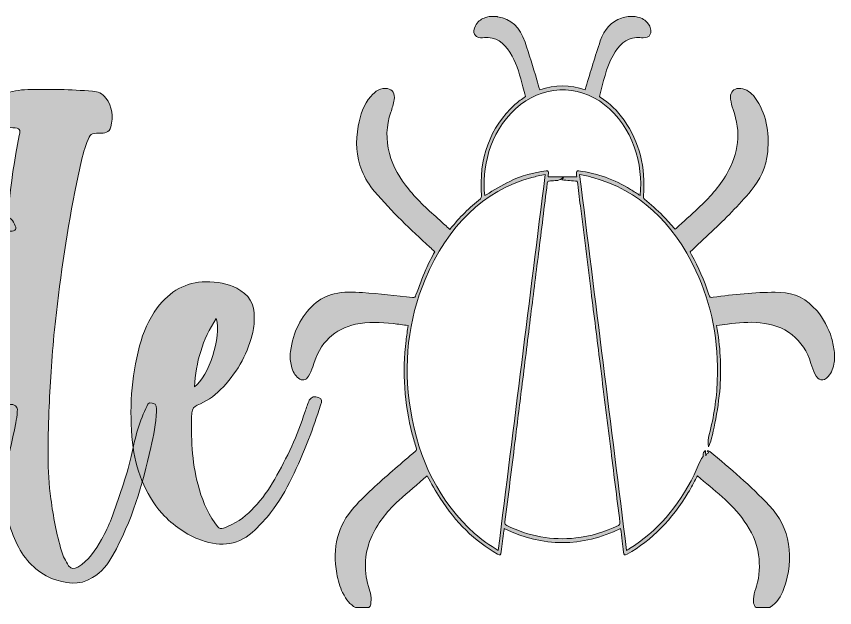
# Model space of a CAD drawing. Header units: inches. Extents: x 188 to 892, y -920 to -159.
# Drawn here: x 542 to 891.6, y -411.5 to -159.1 of the extents above; entities that cross this region are included whole.
import ezdxf

# ---------------------------------------------------------------- set-up
doc = ezdxf.new("R2010")
doc.units = ezdxf.units.IN
doc.header["$MEASUREMENT"] = 0
doc.layers.add('Layer 1', color=7, linetype='Continuous')

# ---------------------------------------------------------------- blocks, each defined once
blk = doc.blocks.new('block 4')
at = {"layer": 'Layer 1', "true_color": 0xffffff}
h = blk.add_hatch(color=7, dxfattribs=at)
h.dxf.hatch_style = 2
edge = h.paths.add_edge_path()
edge.add_spline(control_points=[(556.8, -365.07), (557.7, -372.58), (559.21, -380.1), (561.31, -387.31), (561.91, -389.72), (563.12, -391.52), (564.32, -393.63), (565.52, -395.13), (566.72, -395.13), (568.23, -394.23), (573.04, -391.52), (575.74, -387.01), (578.45, -382.5), (579.95, -379.8), (581.45, -376.49), (582.66, -373.49), (585.66, -364.77), (588.97, -356.05), (591.07, -347.03), (592.57, -340.12), (594.08, -332.9), (597.39, -326.59), (597.99, -325.39), (597.99, -323.58), (600.09, -324.19), (602.19, -324.49), (601.89, -326.29), (601.89, -327.79), (601.59, -332.9), (600.69, -338.01), (599.49, -343.12), (595.88, -359.06), (591.37, -374.69), (583.26, -389.12), (581.15, -393.03), (578.45, -396.33), (574.54, -398.74), (568.83, -402.34), (562.81, -401.14), (557.1, -399.04), (550.49, -396.33), (545.68, -391.22), (542.37, -384.61), (539.07, -377.69), (537.26, -370.78), (536.06, -363.26), (532.45, -343.72), (533.05, -324.19), (533.96, -304.65), (534.26, -293.82), (535.16, -283), (535.76, -272.18), (537.56, -251.44), (539.07, -230.39), (543.27, -209.95), (543.88, -207.25), (543.58, -206.95), (540.57, -206.65), (534.56, -206.35), (532.15, -203.34), (532.15, -197.33), (532.15, -194.32), (533.35, -192.82), (536.36, -191.92), (539.97, -191.32), (543.27, -190.41), (546.88, -190.41), (556.2, -190.11), (565.22, -190.41), (574.54, -191.01), (576.94, -191.32), (578.75, -191.92), (580.25, -194.02), (582.96, -197.63), (583.56, -201.84), (582.36, -206.35), (581.75, -208.75), (579.65, -209.05), (577.54, -209.05), (573.64, -209.05), (573.64, -209.05), (572.13, -212.96), (569.73, -219.57), (568.53, -226.79), (567.02, -234), (563.12, -253.54), (560.41, -273.08), (558.31, -292.92), (557.1, -304.95), (556.5, -316.97), (555.9, -327.79), (555.6, -341.02), (555, -353.04), (556.8, -365.07)], knot_values=[0, 0, 0, 0, 1, 1, 1, 2, 2, 2, 3, 3, 3, 4, 4, 4, 5, 5, 5, 6, 6, 6, 7, 7, 7, 8, 8, 8, 9, 9, 9, 10, 10, 10, 11, 11, 11, 12, 12, 12, 13, 13, 13, 14, 14, 14, 15, 15, 15, 16, 16, 16, 17, 17, 17, 18, 18, 18, 19, 19, 19, 20, 20, 20, 21, 21, 21, 22, 22, 22, 23, 23, 23, 24, 24, 24, 25, 25, 25, 26, 26, 26, 27, 27, 27, 28, 28, 28, 29, 29, 29, 30, 30, 30, 31, 31, 31, 31], degree=3, periodic=1)
h = blk.add_hatch(color=7, dxfattribs=at)
h.dxf.hatch_style = 2
edge = h.paths.add_edge_path()
edge.add_spline(control_points=[(441.67, -258.35), (437.77, -258.95), (433.86, -259.86), (429.95, -260.76), (426.34, -261.66), (421.83, -258.05), (422.13, -254.44), (422.13, -253.24), (422.74, -252.64), (423.94, -252.34), (426.04, -251.74), (428.45, -251.14), (430.55, -250.84), (437.77, -249.63), (444.68, -248.43), (451.59, -247.53), (454, -247.23), (454.6, -246.03), (454.9, -243.92), (455.2, -234.6), (457, -225.58), (459.11, -216.27), (459.41, -214.16), (459.41, -212.96), (457, -212.06), (453.1, -210.25), (450.09, -203.04), (450.69, -198.53), (450.99, -197.03), (451.89, -195.82), (453.7, -195.82), (454.6, -195.52), (455.5, -195.52), (456.4, -195.52), (465.12, -196.43), (473.84, -195.22), (482.26, -195.22), (484.36, -194.92), (486.47, -194.92), (488.57, -195.22), (494.58, -195.82), (499.39, -203.34), (497.59, -209.05), (496.69, -211.46), (494.58, -212.66), (492.18, -212.96), (489.77, -213.26), (489.17, -214.46), (488.87, -216.57), (487.67, -224.38), (487.07, -232.5), (486.16, -240.32), (485.56, -243.92), (485.86, -243.92), (489.17, -243.92), (499.99, -243.62), (510.81, -243.02), (521.34, -243.32), (526.45, -243.62), (531.26, -243.92), (536.07, -244.22), (538.47, -244.52), (540.27, -245.43), (541.18, -247.83), (542.38, -249.93), (541.78, -250.84), (539.37, -250.84), (538.47, -251.14), (537.27, -250.84), (536.37, -250.84), (520.73, -250.84), (505.1, -250.84), (489.47, -252.04), (484.96, -252.34), (484.96, -251.14), (484.66, -256.85), (483.16, -275.19), (481.96, -293.52), (481.35, -311.86), (481.35, -325.39), (481.35, -338.92), (482.86, -352.44), (484.36, -363.57), (486.16, -374.69), (491.27, -384.91), (492.78, -387.61), (494.28, -390.32), (496.69, -392.42), (498.19, -393.93), (499.69, -394.23), (501.5, -393.33), (504.2, -392.42), (506.61, -390.62), (508.71, -388.82), (514.12, -383.71), (518.33, -377.69), (521.94, -371.08), (528.55, -359.06), (533.36, -346.43), (536.07, -332.6), (536.37, -330.8), (536.97, -328.69), (537.87, -326.89), (538.17, -325.39), (539.07, -324.49), (540.57, -324.79), (542.38, -325.39), (542.68, -326.59), (542.38, -327.79), (542.38, -329.6), (542.08, -331.1), (541.78, -332.6), (538.77, -348.53), (533.96, -364.17), (527.05, -378.9), (524.64, -383.71), (521.94, -388.22), (518.63, -392.42), (512.62, -399.94), (504.5, -402.64), (495.18, -401.74), (484.36, -400.84), (475.94, -395.73), (469.03, -387.61), (464.22, -382.2), (460.91, -375.89), (458.81, -368.98), (455.8, -359.36), (454.3, -349.74), (453.4, -339.82), (451.89, -323.28), (452.19, -306.75), (452.19, -290.22), (452.5, -279.7), (452.19, -269.17), (453.4, -258.65), (453.4, -258.05), (453.7, -257.15), (453.1, -256.25), (449.19, -256.25), (445.58, -257.45), (441.67, -258.35)], knot_values=[0, 0, 0, 0, 1, 1, 1, 2, 2, 2, 3, 3, 3, 4, 4, 4, 5, 5, 5, 6, 6, 6, 7, 7, 7, 8, 8, 8, 9, 9, 9, 10, 10, 10, 11, 11, 11, 12, 12, 12, 13, 13, 13, 14, 14, 14, 15, 15, 15, 16, 16, 16, 17, 17, 17, 18, 18, 18, 19, 19, 19, 20, 20, 20, 21, 21, 21, 22, 22, 22, 23, 23, 23, 24, 24, 24, 25, 25, 25, 26, 26, 26, 27, 27, 27, 28, 28, 28, 29, 29, 29, 30, 30, 30, 31, 31, 31, 32, 32, 32, 33, 33, 33, 34, 34, 34, 35, 35, 35, 36, 36, 36, 37, 37, 37, 38, 38, 38, 39, 39, 39, 40, 40, 40, 41, 41, 41, 42, 42, 42, 43, 43, 43, 44, 44, 44, 45, 45, 45, 46, 46, 46, 47, 47, 47, 47], degree=3, periodic=1)
h = blk.add_hatch(color=7, dxfattribs=at)
h.dxf.hatch_style = 2
edge = h.paths.add_edge_path()
edge.add_spline(control_points=[(636.16, -275.19), (641.27, -277.89), (643.98, -281.8), (643.67, -287.81), (643.67, -290.22), (643.37, -292.62), (642.77, -295.03), (640.37, -304.04), (635.86, -311.86), (629.24, -318.47), (626.24, -321.48), (622.93, -323.58), (619.32, -325.09), (617.82, -325.69), (617.22, -326.59), (616.92, -328.39), (616.62, -338.62), (616.92, -349.14), (619.63, -359.06), (621.13, -364.77), (623.23, -370.48), (626.84, -375.29), (628.64, -378.29), (629.24, -378.29), (632.55, -376.79), (636.76, -374.99), (640.67, -371.98), (643.67, -368.68), (646.98, -365.07), (649.99, -361.16), (652.39, -356.65), (657.5, -347.63), (662.31, -338.01), (665.32, -327.79), (665.92, -326.29), (666.52, -324.49), (667.12, -322.98), (668.02, -321.48), (669.53, -321.18), (671.03, -321.78), (672.83, -322.38), (672.53, -323.58), (671.93, -325.09), (670.43, -329.9), (668.62, -335.01), (666.82, -339.82), (662.31, -350.94), (657.8, -361.76), (650.59, -371.08), (648.48, -373.79), (646.38, -375.89), (643.98, -378.29), (637.36, -384.91), (629.54, -385.81), (621.13, -382.8), (614.51, -380.4), (609.1, -376.49), (604.29, -371.38), (596.78, -362.66), (592.87, -352.44), (591.67, -341.02), (590.16, -327.19), (591.07, -313.36), (594.67, -299.84), (596.18, -294.12), (598.58, -288.41), (602.19, -283.6), (607.6, -276.39), (614.51, -272.48), (622.93, -272.48), (627.74, -272.48), (632.25, -273.08), (636.16, -275.19)], knot_values=[0, 0, 0, 0, 1, 1, 1, 2, 2, 2, 3, 3, 3, 4, 4, 4, 5, 5, 5, 6, 6, 6, 7, 7, 7, 8, 8, 8, 9, 9, 9, 10, 10, 10, 11, 11, 11, 12, 12, 12, 13, 13, 13, 14, 14, 14, 15, 15, 15, 16, 16, 16, 17, 17, 17, 18, 18, 18, 19, 19, 19, 20, 20, 20, 21, 21, 21, 22, 22, 22, 23, 23, 23, 24, 24, 24, 24], degree=3, periodic=1)
edge = h.paths.add_edge_path()
edge.add_spline(control_points=[(627.44, -288.11), (621.43, -297.13), (618.72, -306.75), (618.12, -317.27), (624.43, -312.46), (629.54, -296.23), (627.44, -288.11)], knot_values=[0, 0, 0, 0, 1, 1, 1, 2, 2, 2, 2], degree=3, periodic=1)
at = {"layer": 'Layer 1', "lineweight": 0}
for points, knots in [([(556.8, -365.07), (557.7, -372.58), (559.21, -380.1), (561.31, -387.31), (561.91, -389.72), (563.12, -391.52), (564.32, -393.63), (565.52, -395.13), (566.72, -395.13), (568.23, -394.23), (573.04, -391.52), (575.74, -387.01), (578.45, -382.5), (579.95, -379.8), (581.45, -376.49), (582.66, -373.49), (585.66, -364.77), (588.97, -356.05), (591.07, -347.03), (592.57, -340.12), (594.08, -332.9), (597.39, -326.59), (597.99, -325.39), (597.99, -323.58), (600.09, -324.19), (602.19, -324.49), (601.89, -326.29), (601.89, -327.79), (601.59, -332.9), (600.69, -338.01), (599.49, -343.12), (595.88, -359.06), (591.37, -374.69), (583.26, -389.12), (581.15, -393.03), (578.45, -396.33), (574.54, -398.74), (568.83, -402.34), (562.81, -401.14), (557.1, -399.04), (550.49, -396.33), (545.68, -391.22), (542.37, -384.61), (539.07, -377.69), (537.26, -370.78), (536.06, -363.26), (532.45, -343.72), (533.05, -324.19), (533.96, -304.65), (534.26, -293.82), (535.16, -283), (535.76, -272.18), (537.56, -251.44), (539.07, -230.39), (543.27, -209.95), (543.88, -207.25), (543.58, -206.95), (540.57, -206.65), (534.56, -206.35), (532.15, -203.34), (532.15, -197.33), (532.15, -194.32), (533.35, -192.82), (536.36, -191.92), (539.97, -191.32), (543.27, -190.41), (546.88, -190.41), (556.2, -190.11), (565.22, -190.41), (574.54, -191.01), (576.94, -191.32), (578.75, -191.92), (580.25, -194.02), (582.96, -197.63), (583.56, -201.84), (582.36, -206.35), (581.75, -208.75), (579.65, -209.05), (577.54, -209.05), (573.64, -209.05), (573.64, -209.05), (572.13, -212.96), (569.73, -219.57), (568.53, -226.79), (567.02, -234), (563.12, -253.54), (560.41, -273.08), (558.31, -292.92), (557.1, -304.95), (556.5, -316.97), (555.9, -327.79), (555.6, -341.02), (555, -353.04), (556.8, -365.07)], [0, 0, 0, 0, 1, 1, 1, 2, 2, 2, 3, 3, 3, 4, 4, 4, 5, 5, 5, 6, 6, 6, 7, 7, 7, 8, 8, 8, 9, 9, 9, 10, 10, 10, 11, 11, 11, 12, 12, 12, 13, 13, 13, 14, 14, 14, 15, 15, 15, 16, 16, 16, 17, 17, 17, 18, 18, 18, 19, 19, 19, 20, 20, 20, 21, 21, 21, 22, 22, 22, 23, 23, 23, 24, 24, 24, 25, 25, 25, 26, 26, 26, 27, 27, 27, 28, 28, 28, 29, 29, 29, 30, 30, 30, 31, 31, 31, 31]), ([(441.67, -258.35), (437.77, -258.95), (433.86, -259.86), (429.95, -260.76), (426.34, -261.66), (421.83, -258.05), (422.13, -254.44), (422.13, -253.24), (422.74, -252.64), (423.94, -252.34), (426.04, -251.74), (428.45, -251.14), (430.55, -250.84), (437.77, -249.63), (444.68, -248.43), (451.59, -247.53), (454, -247.23), (454.6, -246.03), (454.9, -243.92), (455.2, -234.6), (457, -225.58), (459.11, -216.27), (459.41, -214.16), (459.41, -212.96), (457, -212.06), (453.1, -210.25), (450.09, -203.04), (450.69, -198.53), (450.99, -197.03), (451.89, -195.82), (453.7, -195.82), (454.6, -195.52), (455.5, -195.52), (456.4, -195.52), (465.12, -196.43), (473.84, -195.22), (482.26, -195.22), (484.36, -194.92), (486.47, -194.92), (488.57, -195.22), (494.58, -195.82), (499.39, -203.34), (497.59, -209.05), (496.69, -211.46), (494.58, -212.66), (492.18, -212.96), (489.77, -213.26), (489.17, -214.46), (488.87, -216.57), (487.67, -224.38), (487.07, -232.5), (486.16, -240.32), (485.56, -243.92), (485.86, -243.92), (489.17, -243.92), (499.99, -243.62), (510.81, -243.02), (521.34, -243.32), (526.45, -243.62), (531.26, -243.92), (536.07, -244.22), (538.47, -244.52), (540.27, -245.43), (541.18, -247.83), (542.38, -249.93), (541.78, -250.84), (539.37, -250.84), (538.47, -251.14), (537.27, -250.84), (536.37, -250.84), (520.73, -250.84), (505.1, -250.84), (489.47, -252.04), (484.96, -252.34), (484.96, -251.14), (484.66, -256.85), (483.16, -275.19), (481.96, -293.52), (481.35, -311.86), (481.35, -325.39), (481.35, -338.92), (482.86, -352.44), (484.36, -363.57), (486.16, -374.69), (491.27, -384.91), (492.78, -387.61), (494.28, -390.32), (496.69, -392.42), (498.19, -393.93), (499.69, -394.23), (501.5, -393.33), (504.2, -392.42), (506.61, -390.62), (508.71, -388.82), (514.12, -383.71), (518.33, -377.69), (521.94, -371.08), (528.55, -359.06), (533.36, -346.43), (536.07, -332.6), (536.37, -330.8), (536.97, -328.69), (537.87, -326.89), (538.17, -325.39), (539.07, -324.49), (540.57, -324.79), (542.38, -325.39), (542.68, -326.59), (542.38, -327.79), (542.38, -329.6), (542.08, -331.1), (541.78, -332.6), (538.77, -348.53), (533.96, -364.17), (527.05, -378.9), (524.64, -383.71), (521.94, -388.22), (518.63, -392.42), (512.62, -399.94), (504.5, -402.64), (495.18, -401.74), (484.36, -400.84), (475.94, -395.73), (469.03, -387.61), (464.22, -382.2), (460.91, -375.89), (458.81, -368.98), (455.8, -359.36), (454.3, -349.74), (453.4, -339.82), (451.89, -323.28), (452.19, -306.75), (452.19, -290.22), (452.5, -279.7), (452.19, -269.17), (453.4, -258.65), (453.4, -258.05), (453.7, -257.15), (453.1, -256.25), (449.19, -256.25), (445.58, -257.45), (441.67, -258.35)], [0, 0, 0, 0, 1, 1, 1, 2, 2, 2, 3, 3, 3, 4, 4, 4, 5, 5, 5, 6, 6, 6, 7, 7, 7, 8, 8, 8, 9, 9, 9, 10, 10, 10, 11, 11, 11, 12, 12, 12, 13, 13, 13, 14, 14, 14, 15, 15, 15, 16, 16, 16, 17, 17, 17, 18, 18, 18, 19, 19, 19, 20, 20, 20, 21, 21, 21, 22, 22, 22, 23, 23, 23, 24, 24, 24, 25, 25, 25, 26, 26, 26, 27, 27, 27, 28, 28, 28, 29, 29, 29, 30, 30, 30, 31, 31, 31, 32, 32, 32, 33, 33, 33, 34, 34, 34, 35, 35, 35, 36, 36, 36, 37, 37, 37, 38, 38, 38, 39, 39, 39, 40, 40, 40, 41, 41, 41, 42, 42, 42, 43, 43, 43, 44, 44, 44, 45, 45, 45, 46, 46, 46, 47, 47, 47, 47]), ([(636.16, -275.19), (641.27, -277.89), (643.98, -281.8), (643.67, -287.81), (643.67, -290.22), (643.37, -292.62), (642.77, -295.03), (640.37, -304.04), (635.86, -311.86), (629.24, -318.47), (626.24, -321.48), (622.93, -323.58), (619.32, -325.09), (617.82, -325.69), (617.22, -326.59), (616.92, -328.39), (616.62, -338.62), (616.92, -349.14), (619.63, -359.06), (621.13, -364.77), (623.23, -370.48), (626.84, -375.29), (628.64, -378.29), (629.24, -378.29), (632.55, -376.79), (636.76, -374.99), (640.67, -371.98), (643.67, -368.68), (646.98, -365.07), (649.99, -361.16), (652.39, -356.65), (657.5, -347.63), (662.31, -338.01), (665.32, -327.79), (665.92, -326.29), (666.52, -324.49), (667.12, -322.98), (668.02, -321.48), (669.53, -321.18), (671.03, -321.78), (672.83, -322.38), (672.53, -323.58), (671.93, -325.09), (670.43, -329.9), (668.62, -335.01), (666.82, -339.82), (662.31, -350.94), (657.8, -361.76), (650.59, -371.08), (648.48, -373.79), (646.38, -375.89), (643.98, -378.29), (637.36, -384.91), (629.54, -385.81), (621.13, -382.8), (614.51, -380.4), (609.1, -376.49), (604.29, -371.38), (596.78, -362.66), (592.87, -352.44), (591.67, -341.02), (590.16, -327.19), (591.07, -313.36), (594.67, -299.84), (596.18, -294.12), (598.58, -288.41), (602.19, -283.6), (607.6, -276.39), (614.51, -272.48), (622.93, -272.48), (627.74, -272.48), (632.25, -273.08), (636.16, -275.19)], [0, 0, 0, 0, 1, 1, 1, 2, 2, 2, 3, 3, 3, 4, 4, 4, 5, 5, 5, 6, 6, 6, 7, 7, 7, 8, 8, 8, 9, 9, 9, 10, 10, 10, 11, 11, 11, 12, 12, 12, 13, 13, 13, 14, 14, 14, 15, 15, 15, 16, 16, 16, 17, 17, 17, 18, 18, 18, 19, 19, 19, 20, 20, 20, 21, 21, 21, 22, 22, 22, 23, 23, 23, 24, 24, 24, 24]), ([(627.44, -288.11), (621.43, -297.13), (618.72, -306.75), (618.12, -317.27), (624.43, -312.46), (629.54, -296.23), (627.44, -288.11)], [0, 0, 0, 0, 1, 1, 1, 2, 2, 2, 2])]:
    blk.add_open_spline(points, degree=3, knots=knots, dxfattribs=at)
blk = doc.blocks.new('block 6')
at = {"layer": 'Layer 1', "true_color": 0xffffff}
h = blk.add_hatch(color=7, dxfattribs=at)
h.dxf.hatch_style = 2
edge = h.paths.add_edge_path()
edge.add_spline(control_points=[(662.57, -313.63), (664.15, -314.82), (665.75, -314.55), (666.84, -312.73), (667.56, -311.52), (668.22, -310.17), (668.62, -308.76), (671.65, -298.11), (678.06, -292.56), (686.92, -290.59), (692.28, -289.4), (697.66, -289.64), (703.04, -290.28), (705.14, -290.53), (707.23, -290.83), (709.37, -291.11), (709.06, -293.33), (708.74, -295.42), (708.49, -297.52), (706.88, -311.1), (707.75, -324.45), (711.15, -337.53), (711.66, -339.46), (712.23, -341.37), (712.84, -343.25), (713.06, -343.96), (712.98, -344.29), (712.46, -344.74), (706.66, -349.75), (700.84, -354.72), (695.12, -359.88), (692.04, -362.66), (689.05, -365.62), (686.21, -368.76), (679.31, -376.43), (676.95, -385.92), (678.92, -397.02), (679.42, -399.87), (680.15, -402.61), (681.4, -405.11), (683.06, -408.43), (684.44, -410.11), (686.95, -411.53), (686.95, -411.53), (692.64, -411.53), (692.64, -411.53), (693.01, -411.17), (693.28, -410.73), (693.38, -410.11), (693.58, -408.9), (693.6, -407.59), (693.44, -406.38), (693.27, -405.07), (692.83, -403.81), (692.46, -402.55), (690.21, -394.97), (690.77, -387.69), (694.03, -380.71), (696.87, -374.65), (700.89, -369.87), (705.43, -365.74), (709.39, -362.15), (713.48, -358.77), (717.47, -355.33), (719.39, -358.62), (721.1, -361.8), (723.01, -364.79), (729.62, -375.11), (737.8, -383.09), (747.52, -388.72), (748.69, -389.39), (748.97, -389.19), (749.16, -387.64), (749.52, -384.67), (749.89, -381.7), (750.26, -378.74), (750.3, -378.42), (750.38, -378.11), (750.45, -377.78), (767.01, -385.75), (783.53, -385.77), (800.15, -377.75), (800.38, -379.55), (800.61, -381.33), (800.84, -383.1), (801.03, -384.68), (801.22, -386.25), (801.42, -387.83), (801.59, -389.16), (801.9, -389.36), (802.92, -388.77), (813.49, -382.7), (822.16, -373.85), (829.04, -362.41), (830.29, -360.34), (831.38, -358.13), (832.55, -355.99), (832.66, -355.78), (832.79, -355.59), (832.94, -355.33), (839.97, -361.25), (847.34, -366.56), (852.94, -374.57), (855.9, -378.82), (858.32, -383.44), (859.08, -389.06), (859.69, -393.56), (859.55, -397.99), (858.17, -402.31), (857.7, -403.79), (857.29, -405.32), (857.03, -406.87), (856.65, -409.18), (856.91, -410.48), (858.07, -411.53), (858.07, -411.53), (863.75, -411.53), (863.75, -411.53), (863.86, -411.47), (863.98, -411.41), (864.09, -411.33), (866.86, -409.58), (868.72, -406.74), (869.9, -403.35), (874.44, -390.33), (872.75, -377.55), (863.66, -367.98), (855.66, -359.55), (847.02, -352.12), (838.27, -344.89), (837.96, -344.63), (837.52, -344.59), (837.12, -344.56), (837.37, -345.08), (838.27, -345.52), (837.02, -345.81), (836.89, -345.84), (836.81, -346.26), (836.6, -346.74), (836.5, -345.86), (836.43, -345.19), (836.32, -344.25), (835.8, -345.12), (835.16, -345.59), (835.46, -346.59), (835.49, -346.69), (835.44, -346.89), (835.37, -346.98), (833.61, -349.26), (832.87, -352.28), (831.56, -354.89), (824.76, -368.5), (815.66, -379.09), (803.96, -386.35), (803.57, -386.6), (803.17, -386.81), (802.68, -387.1), (796, -333.62), (789.34, -280.3), (782.64, -226.7), (784.63, -227.11), (786.48, -227.4), (788.29, -227.89), (807.82, -233.22), (822.38, -246.77), (832.3, -267.7), (839.19, -282.22), (842.02, -298.01), (841.42, -314.72), (841.14, -322.53), (839.99, -330.17), (837.97, -337.61), (837.5, -339.34), (837.58, -341.07), (837.65, -342.94), (839.24, -340.32), (841.89, -326.95), (842.61, -317.37), (843.27, -308.59), (842.67, -299.88), (841.14, -291.14), (842.73, -290.92), (844.22, -290.7), (845.73, -290.5), (850.38, -289.89), (855.05, -289.44), (859.74, -289.97), (864.59, -290.51), (869.31, -291.71), (873.43, -295.08), (877.12, -298.1), (879.89, -302.09), (881.45, -307.25), (881.92, -308.8), (882.46, -310.35), (883.13, -311.79), (884.54, -314.79), (886.73, -315.16), (888.84, -312.84), (890.32, -311.22), (890.99, -309.07), (891.37, -306.75), (891.42, -306.43), (891.5, -306.13), (891.56, -305.82), (891.56, -305.82), (891.56, -302.56), (891.56, -302.56), (891.14, -300.54), (890.86, -298.45), (890.28, -296.5), (888.95, -292.05), (886.74, -288.23), (884.09, -284.8), (883.63, -284.2), (882.92, -283.88), (882.42, -283.31), (877.82, -278.16), (872.19, -276.88), (866.21, -276.89), (857.31, -276.91), (848.46, -277.83), (839.63, -279.01), (838.23, -279.19), (838.24, -279.21), (837.72, -277.63), (835.81, -271.75), (833.39, -266.19), (830.48, -260.95), (830.25, -260.54), (830.02, -260.12), (829.78, -259.68), (832.89, -256.77), (835.97, -253.93), (839.03, -251.04), (844.86, -245.52), (850.56, -239.8), (855.86, -233.52), (859.7, -228.98), (862.42, -223.54), (862.97, -217.01), (863.69, -208.46), (862.42, -200.39), (857.48, -193.74), (855.9, -191.61), (853.93, -190.22), (851.53, -189.91), (850.98, -189.84), (850.4, -189.87), (849.85, -189.98), (847.86, -190.4), (846.79, -192.07), (847.12, -194.48), (847.32, -195.96), (847.65, -197.47), (848.15, -198.83), (851.77, -208.65), (850.47, -217.73), (845.53, -226.32), (842.19, -232.11), (837.88, -236.72), (833.31, -241), (830.19, -243.91), (827.02, -246.75), (823.88, -249.62), (823.71, -249.77), (823.54, -249.91), (823.4, -250.03), (821.66, -248.07), (820.04, -246.03), (818.24, -244.27), (815.69, -241.77), (813.02, -239.47), (810.38, -237.12), (809.96, -236.75), (809.82, -236.45), (809.88, -235.8), (810.87, -223.62), (808.14, -212.81), (801.6, -203.47), (798.76, -199.41), (795.35, -196.15), (791.46, -193.67), (791.33, -193.59), (791.21, -193.48), (791.05, -193.35), (792.67, -187.32), (793.95, -181.16), (796.89, -175.8), (799.28, -171.44), (802.44, -168.57), (806.86, -168.16), (807.84, -168.07), (808.83, -168.25), (809.81, -168.25), (810.99, -168.25), (812.24, -168.21), (812.83, -166.7), (813.45, -165.09), (812.85, -163.65), (811.99, -162.41), (810.79, -160.66), (809.14, -159.87), (807.35, -159.41), (807.03, -159.33), (806.72, -159.23), (806.4, -159.13), (806.4, -159.13), (803.36, -159.13), (803.36, -159.13), (802.4, -159.38), (801.44, -159.58), (800.49, -159.88), (796.13, -161.26), (793.13, -164.68), (791.46, -169.59), (789.25, -176.1), (787.34, -182.76), (785.3, -189.36), (785.19, -189.7), (785.11, -190.04), (784.98, -190.48), (778.53, -188.32), (772.09, -188.29), (765.57, -190.49), (765.16, -189.01), (764.8, -187.57), (764.37, -186.16), (762.71, -180.82), (761.13, -175.43), (759.32, -170.16), (757.16, -163.85), (753.3, -160.06), (747.59, -159.31), (747.45, -159.29), (747.32, -159.2), (747.18, -159.13), (747.18, -159.13), (743.96, -159.13), (743.96, -159.13), (743.28, -159.36), (742.59, -159.56), (741.92, -159.83), (740.35, -160.45), (738.98, -161.43), (738.1, -163.19), (736.72, -165.92), (737.67, -168.13), (740.29, -168.23), (741.39, -168.28), (742.5, -168.07), (743.59, -168.15), (748.17, -168.53), (751.38, -171.54), (753.81, -176.06), (755.99, -180.1), (757.21, -184.64), (758.43, -189.19), (758.79, -190.56), (759.14, -191.94), (759.49, -193.28), (757.97, -194.45), (756.41, -195.47), (755.02, -196.75), (744.32, -206.59), (739.53, -219.64), (740.65, -235.9), (740.68, -236.25), (740.53, -236.8), (740.32, -236.97), (735.56, -240.63), (731.28, -244.99), (727.36, -249.9), (727.32, -249.95), (727.26, -249.97), (727.15, -250.05), (725.75, -248.77), (724.32, -247.47), (722.89, -246.18), (718.26, -241.98), (713.57, -237.86), (709.51, -232.81), (705.98, -228.42), (702.94, -223.59), (701.37, -217.67), (699.8, -211.75), (700, -205.85), (701.98, -200.05), (702.57, -198.32), (703.09, -196.53), (703.4, -194.71), (703.84, -192.09), (702.73, -190.31), (700.55, -189.95), (697.68, -189.48), (695.37, -191.02), (693.39, -193.33), (690.43, -196.8), (688.93, -201.2), (688.06, -206), (686.89, -212.51), (687.06, -218.86), (689.57, -224.95), (690.95, -228.32), (692.76, -231.31), (695, -233.91), (702.41, -242.5), (710.45, -250.16), (718.61, -257.65), (719.32, -258.3), (720.03, -258.96), (720.72, -259.59), (719.42, -262.18), (718.04, -264.64), (716.92, -267.26), (715.41, -270.78), (714.06, -274.41), (712.73, -278.05), (712.4, -278.96), (712.06, -279.16), (711.29, -279.08), (704.16, -278.36), (697.04, -277.58), (689.9, -277.05), (685.87, -276.75), (681.8, -276.51), (677.78, -277.57), (674.63, -278.4), (671.61, -279.71), (669.07, -282.15), (663.74, -287.29), (660.12, -293.78), (659.13, -302.16), (659.1, -302.37), (659.03, -302.57), (658.98, -302.77), (658.98, -302.77), (658.98, -305.6), (658.98, -305.6), (659.16, -306.55), (659.3, -307.51), (659.54, -308.44), (660.08, -310.56), (660.96, -312.43), (662.57, -313.63)], knot_values=[0, 0, 0, 0, 1, 1, 1, 2, 2, 2, 3, 3, 3, 4, 4, 4, 5, 5, 5, 6, 6, 6, 7, 7, 7, 8, 8, 8, 9, 9, 9, 10, 10, 10, 11, 11, 11, 12, 12, 12, 13, 13, 13, 14, 14, 14, 15, 15, 15, 16, 16, 16, 17, 17, 17, 18, 18, 18, 19, 19, 19, 20, 20, 20, 21, 21, 21, 22, 22, 22, 23, 23, 23, 24, 24, 24, 25, 25, 25, 26, 26, 26, 27, 27, 27, 28, 28, 28, 29, 29, 29, 30, 30, 30, 31, 31, 31, 32, 32, 32, 33, 33, 33, 34, 34, 34, 35, 35, 35, 36, 36, 36, 37, 37, 37, 38, 38, 38, 39, 39, 39, 40, 40, 40, 41, 41, 41, 42, 42, 42, 43, 43, 43, 44, 44, 44, 45, 45, 45, 46, 46, 46, 47, 47, 47, 48, 48, 48, 49, 49, 49, 50, 50, 50, 51, 51, 51, 52, 52, 52, 53, 53, 53, 54, 54, 54, 55, 55, 55, 56, 56, 56, 57, 57, 57, 58, 58, 58, 59, 59, 59, 60, 60, 60, 61, 61, 61, 62, 62, 62, 63, 63, 63, 64, 64, 64, 65, 65, 65, 66, 66, 66, 67, 67, 67, 68, 68, 68, 69, 69, 69, 70, 70, 70, 71, 71, 71, 72, 72, 72, 73, 73, 73, 74, 74, 74, 75, 75, 75, 76, 76, 76, 77, 77, 77, 78, 78, 78, 79, 79, 79, 80, 80, 80, 81, 81, 81, 82, 82, 82, 83, 83, 83, 84, 84, 84, 85, 85, 85, 86, 86, 86, 87, 87, 87, 88, 88, 88, 89, 89, 89, 90, 90, 90, 91, 91, 91, 92, 92, 92, 93, 93, 93, 94, 94, 94, 95, 95, 95, 96, 96, 96, 97, 97, 97, 98, 98, 98, 99, 99, 99, 100, 100, 100, 101, 101, 101, 102, 102, 102, 103, 103, 103, 104, 104, 104, 105, 105, 105, 106, 106, 106, 107, 107, 107, 108, 108, 108, 109, 109, 109, 110, 110, 110, 111, 111, 111, 112, 112, 112, 113, 113, 113, 114, 114, 114, 115, 115, 115, 116, 116, 116, 117, 117, 117, 118, 118, 118, 119, 119, 119, 120, 120, 120, 121, 121, 121, 122, 122, 122, 123, 123, 123, 124, 124, 124, 125, 125, 125, 126, 126, 126, 127, 127, 127, 128, 128, 128, 129, 129, 129, 130, 130, 130, 131, 131, 131, 132, 132, 132, 133, 133, 133, 134, 134, 134, 135, 135, 135, 136, 136, 136, 137, 137, 137, 138, 138, 138, 139, 139, 139, 140, 140, 140, 141, 141, 141, 142, 142, 142, 143, 143, 143, 144, 144, 144, 145, 145, 145, 146, 146, 146, 147, 147, 147, 148, 148, 148, 148], degree=3, periodic=1)
edge = h.paths.add_edge_path()
edge.add_spline(control_points=[(755.19, -198.62), (766.49, -188.4), (781.65, -187.75), (793.28, -196.84), (805.22, -206.17), (809.97, -222.39), (808.49, -235.62), (807.11, -234.74), (805.76, -233.84), (804.39, -232.99), (797.42, -228.74), (790.06, -226.13), (782.32, -225.08), (781.4, -224.96), (781.11, -225.32), (781.24, -226.42), (781.29, -226.84), (781.34, -227.26), (781.39, -227.67), (781.39, -227.67), (775.61, -227.67), (775.61, -227.67), (775.61, -227.67), (775.71, -227.93), (775.71, -227.93), (775.5, -228.25), (775.28, -228.56), (775.02, -228.96), (777.28, -229.14), (779.43, -229.32), (781.63, -229.49), (782.08, -233.07), (782.52, -236.53), (782.95, -239.99), (784.47, -252.19), (786, -264.39), (787.52, -276.59), (788.8, -286.82), (790.08, -297.05), (791.36, -307.28), (792.83, -319.08), (794.31, -330.89), (795.79, -342.69), (797.14, -353.53), (798.48, -364.38), (799.86, -375.21), (799.97, -376.04), (799.63, -376.2), (799.17, -376.42), (793.34, -379.32), (787.29, -381.14), (781.01, -381.8), (770.83, -382.89), (760.99, -381.14), (751.5, -376.49), (750.77, -376.14), (750.62, -375.75), (750.74, -374.84), (752.18, -363.58), (753.58, -352.31), (754.99, -341.04), (755.96, -333.24), (756.93, -325.44), (757.91, -317.64), (759.12, -307.88), (760.34, -298.11), (761.56, -288.34), (762.72, -279.01), (763.9, -269.67), (765.07, -260.34), (766.32, -250.36), (767.57, -240.38), (768.8, -230.39), (768.88, -229.73), (769.07, -229.42), (769.62, -229.43), (770.04, -229.43), (770.45, -229.36), (770.87, -229.32), (772.51, -229.14), (774.28, -229.57), (775.57, -227.67), (775.57, -227.67), (769.18, -227.67), (769.18, -227.67), (769.23, -227.23), (769.28, -226.75), (769.33, -226.26), (769.41, -225.35), (769.12, -224.97), (768.37, -225.07), (763.02, -225.77), (757.77, -227.11), (752.77, -229.56), (749.33, -231.25), (746.03, -233.35), (742.66, -235.27), (742.48, -235.37), (742.3, -235.5), (742.11, -235.63), (740.69, -224.77), (743.97, -208.76), (755.19, -198.62)], knot_values=[0, 0, 0, 0, 1, 1, 1, 2, 2, 2, 3, 3, 3, 4, 4, 4, 5, 5, 5, 6, 6, 6, 7, 7, 7, 8, 8, 8, 9, 9, 9, 10, 10, 10, 11, 11, 11, 12, 12, 12, 13, 13, 13, 14, 14, 14, 15, 15, 15, 16, 16, 16, 17, 17, 17, 18, 18, 18, 19, 19, 19, 20, 20, 20, 21, 21, 21, 22, 22, 22, 23, 23, 23, 24, 24, 24, 25, 25, 25, 26, 26, 26, 27, 27, 27, 28, 28, 28, 29, 29, 29, 30, 30, 30, 31, 31, 31, 32, 32, 32, 33, 33, 33, 34, 34, 34, 34], degree=3, periodic=1)
edge = h.paths.add_edge_path()
edge.add_spline(control_points=[(716.65, -271.4), (726.29, -248.49), (741.39, -233.7), (762.2, -227.9), (764.02, -227.4), (765.88, -227.12), (767.91, -226.69), (761.22, -280.26), (754.55, -333.61), (747.87, -387.1), (744.24, -385), (740.89, -382.64), (737.77, -379.84), (722.94, -366.52), (713.79, -348.79), (710.34, -326.83), (707.31, -307.55), (709.28, -288.9), (716.65, -271.4)], knot_values=[0, 0, 0, 0, 1, 1, 1, 2, 2, 2, 3, 3, 3, 4, 4, 4, 5, 5, 5, 6, 6, 6, 6], degree=3, periodic=1)
at = {"layer": 'Layer 1', "lineweight": 0}
for points, knots in [([(662.57, -313.63), (664.15, -314.82), (665.75, -314.55), (666.84, -312.73), (667.56, -311.52), (668.22, -310.17), (668.62, -308.76), (671.65, -298.11), (678.06, -292.56), (686.92, -290.59), (692.28, -289.4), (697.66, -289.64), (703.04, -290.28), (705.14, -290.53), (707.23, -290.83), (709.37, -291.11), (709.06, -293.33), (708.74, -295.42), (708.49, -297.52), (706.88, -311.1), (707.75, -324.45), (711.15, -337.53), (711.66, -339.46), (712.23, -341.37), (712.84, -343.25), (713.06, -343.96), (712.98, -344.29), (712.46, -344.74), (706.66, -349.75), (700.84, -354.72), (695.12, -359.88), (692.04, -362.66), (689.05, -365.62), (686.21, -368.76), (679.31, -376.43), (676.95, -385.92), (678.92, -397.02), (679.42, -399.87), (680.15, -402.61), (681.4, -405.11), (683.06, -408.43), (684.44, -410.11), (686.95, -411.53), (686.95, -411.53), (692.64, -411.53), (692.64, -411.53), (693.01, -411.17), (693.28, -410.73), (693.38, -410.11), (693.58, -408.9), (693.6, -407.59), (693.44, -406.38), (693.27, -405.07), (692.83, -403.81), (692.46, -402.55), (690.21, -394.97), (690.77, -387.69), (694.03, -380.71), (696.87, -374.65), (700.89, -369.87), (705.43, -365.74), (709.39, -362.15), (713.48, -358.77), (717.47, -355.33), (719.39, -358.62), (721.1, -361.8), (723.01, -364.79), (729.62, -375.11), (737.8, -383.09), (747.52, -388.72), (748.69, -389.39), (748.97, -389.19), (749.16, -387.64), (749.52, -384.67), (749.89, -381.7), (750.26, -378.74), (750.3, -378.42), (750.38, -378.11), (750.45, -377.78), (767.01, -385.75), (783.53, -385.77), (800.15, -377.75), (800.38, -379.55), (800.61, -381.33), (800.84, -383.1), (801.03, -384.68), (801.22, -386.25), (801.42, -387.83), (801.59, -389.16), (801.9, -389.36), (802.92, -388.77), (813.49, -382.7), (822.16, -373.85), (829.04, -362.41), (830.29, -360.34), (831.38, -358.13), (832.55, -355.99), (832.66, -355.78), (832.79, -355.59), (832.94, -355.33), (839.97, -361.25), (847.34, -366.56), (852.94, -374.57), (855.9, -378.82), (858.32, -383.44), (859.08, -389.06), (859.69, -393.56), (859.55, -397.99), (858.17, -402.31), (857.7, -403.79), (857.29, -405.32), (857.03, -406.87), (856.65, -409.18), (856.91, -410.48), (858.07, -411.53), (858.07, -411.53), (863.75, -411.53), (863.75, -411.53), (863.86, -411.47), (863.98, -411.41), (864.09, -411.33), (866.86, -409.58), (868.72, -406.74), (869.9, -403.35), (874.44, -390.33), (872.75, -377.55), (863.66, -367.98), (855.66, -359.55), (847.02, -352.12), (838.27, -344.89), (837.96, -344.63), (837.52, -344.59), (837.12, -344.56), (837.37, -345.08), (838.27, -345.52), (837.02, -345.81), (836.89, -345.84), (836.81, -346.26), (836.6, -346.74), (836.5, -345.86), (836.43, -345.19), (836.32, -344.25), (835.8, -345.12), (835.16, -345.59), (835.46, -346.59), (835.49, -346.69), (835.44, -346.89), (835.37, -346.98), (833.61, -349.26), (832.87, -352.28), (831.56, -354.89), (824.76, -368.5), (815.66, -379.09), (803.96, -386.35), (803.57, -386.6), (803.17, -386.81), (802.68, -387.1), (796, -333.62), (789.34, -280.3), (782.64, -226.7), (784.63, -227.11), (786.48, -227.4), (788.29, -227.89), (807.82, -233.22), (822.38, -246.77), (832.3, -267.7), (839.19, -282.22), (842.02, -298.01), (841.42, -314.72), (841.14, -322.53), (839.99, -330.17), (837.97, -337.61), (837.5, -339.34), (837.58, -341.07), (837.65, -342.94), (839.24, -340.32), (841.89, -326.95), (842.61, -317.37), (843.27, -308.59), (842.67, -299.88), (841.14, -291.14), (842.73, -290.92), (844.22, -290.7), (845.73, -290.5), (850.38, -289.89), (855.05, -289.44), (859.74, -289.97), (864.59, -290.51), (869.31, -291.71), (873.43, -295.08), (877.12, -298.1), (879.89, -302.09), (881.45, -307.25), (881.92, -308.8), (882.46, -310.35), (883.13, -311.79), (884.54, -314.79), (886.73, -315.16), (888.84, -312.84), (890.32, -311.22), (890.99, -309.07), (891.37, -306.75), (891.42, -306.43), (891.5, -306.13), (891.56, -305.82), (891.56, -305.82), (891.56, -302.56), (891.56, -302.56), (891.14, -300.54), (890.86, -298.45), (890.28, -296.5), (888.95, -292.05), (886.74, -288.23), (884.09, -284.8), (883.63, -284.2), (882.92, -283.88), (882.42, -283.31), (877.82, -278.16), (872.19, -276.88), (866.21, -276.89), (857.31, -276.91), (848.46, -277.83), (839.63, -279.01), (838.23, -279.19), (838.24, -279.21), (837.72, -277.63), (835.81, -271.75), (833.39, -266.19), (830.48, -260.95), (830.25, -260.54), (830.02, -260.12), (829.78, -259.68), (832.89, -256.77), (835.97, -253.93), (839.03, -251.04), (844.86, -245.52), (850.56, -239.8), (855.86, -233.52), (859.7, -228.98), (862.42, -223.54), (862.97, -217.01), (863.69, -208.46), (862.42, -200.39), (857.48, -193.74), (855.9, -191.61), (853.93, -190.22), (851.53, -189.91), (850.98, -189.84), (850.4, -189.87), (849.85, -189.98), (847.86, -190.4), (846.79, -192.07), (847.12, -194.48), (847.32, -195.96), (847.65, -197.47), (848.15, -198.83), (851.77, -208.65), (850.47, -217.73), (845.53, -226.32), (842.19, -232.11), (837.88, -236.72), (833.31, -241), (830.19, -243.91), (827.02, -246.75), (823.88, -249.62), (823.71, -249.77), (823.54, -249.91), (823.4, -250.03), (821.66, -248.07), (820.04, -246.03), (818.24, -244.27), (815.69, -241.77), (813.02, -239.47), (810.38, -237.12), (809.96, -236.75), (809.82, -236.45), (809.88, -235.8), (810.87, -223.62), (808.14, -212.81), (801.6, -203.47), (798.76, -199.41), (795.35, -196.15), (791.46, -193.67), (791.33, -193.59), (791.21, -193.48), (791.05, -193.35), (792.67, -187.32), (793.95, -181.16), (796.89, -175.8), (799.28, -171.44), (802.44, -168.57), (806.86, -168.16), (807.84, -168.07), (808.83, -168.25), (809.81, -168.25), (810.99, -168.25), (812.24, -168.21), (812.83, -166.7), (813.45, -165.09), (812.85, -163.65), (811.99, -162.41), (810.79, -160.66), (809.14, -159.87), (807.35, -159.41), (807.03, -159.33), (806.72, -159.23), (806.4, -159.13), (806.4, -159.13), (803.36, -159.13), (803.36, -159.13), (802.4, -159.38), (801.44, -159.58), (800.49, -159.88), (796.13, -161.26), (793.13, -164.68), (791.46, -169.59), (789.25, -176.1), (787.34, -182.76), (785.3, -189.36), (785.19, -189.7), (785.11, -190.04), (784.98, -190.48), (778.53, -188.32), (772.09, -188.29), (765.57, -190.49), (765.16, -189.01), (764.8, -187.57), (764.37, -186.16), (762.71, -180.82), (761.13, -175.43), (759.32, -170.16), (757.16, -163.85), (753.3, -160.06), (747.59, -159.31), (747.45, -159.29), (747.32, -159.2), (747.18, -159.13), (747.18, -159.13), (743.96, -159.13), (743.96, -159.13), (743.28, -159.36), (742.59, -159.56), (741.92, -159.83), (740.35, -160.45), (738.98, -161.43), (738.1, -163.19), (736.72, -165.92), (737.67, -168.13), (740.29, -168.23), (741.39, -168.28), (742.5, -168.07), (743.59, -168.15), (748.17, -168.53), (751.38, -171.54), (753.81, -176.06), (755.99, -180.1), (757.21, -184.64), (758.43, -189.19), (758.79, -190.56), (759.14, -191.94), (759.49, -193.28), (757.97, -194.45), (756.41, -195.47), (755.02, -196.75), (744.32, -206.59), (739.53, -219.64), (740.65, -235.9), (740.68, -236.25), (740.53, -236.8), (740.32, -236.97), (735.56, -240.63), (731.28, -244.99), (727.36, -249.9), (727.32, -249.95), (727.26, -249.97), (727.15, -250.05), (725.75, -248.77), (724.32, -247.47), (722.89, -246.18), (718.26, -241.98), (713.57, -237.86), (709.51, -232.81), (705.98, -228.42), (702.94, -223.59), (701.37, -217.67), (699.8, -211.75), (700, -205.85), (701.98, -200.05), (702.57, -198.32), (703.09, -196.53), (703.4, -194.71), (703.84, -192.09), (702.73, -190.31), (700.55, -189.95), (697.68, -189.48), (695.37, -191.02), (693.39, -193.33), (690.43, -196.8), (688.93, -201.2), (688.06, -206), (686.89, -212.51), (687.06, -218.86), (689.57, -224.95), (690.95, -228.32), (692.76, -231.31), (695, -233.91), (702.41, -242.5), (710.45, -250.16), (718.61, -257.65), (719.32, -258.3), (720.03, -258.96), (720.72, -259.59), (719.42, -262.18), (718.04, -264.64), (716.92, -267.26), (715.41, -270.78), (714.06, -274.41), (712.73, -278.05), (712.4, -278.96), (712.06, -279.16), (711.29, -279.08), (704.16, -278.36), (697.04, -277.58), (689.9, -277.05), (685.87, -276.75), (681.8, -276.51), (677.78, -277.57), (674.63, -278.4), (671.61, -279.71), (669.07, -282.15), (663.74, -287.29), (660.12, -293.78), (659.13, -302.16), (659.1, -302.37), (659.03, -302.57), (658.98, -302.77), (658.98, -302.77), (658.98, -305.6), (658.98, -305.6), (659.16, -306.55), (659.3, -307.51), (659.54, -308.44), (660.08, -310.56), (660.96, -312.43), (662.57, -313.63)], [0, 0, 0, 0, 1, 1, 1, 2, 2, 2, 3, 3, 3, 4, 4, 4, 5, 5, 5, 6, 6, 6, 7, 7, 7, 8, 8, 8, 9, 9, 9, 10, 10, 10, 11, 11, 11, 12, 12, 12, 13, 13, 13, 14, 14, 14, 15, 15, 15, 16, 16, 16, 17, 17, 17, 18, 18, 18, 19, 19, 19, 20, 20, 20, 21, 21, 21, 22, 22, 22, 23, 23, 23, 24, 24, 24, 25, 25, 25, 26, 26, 26, 27, 27, 27, 28, 28, 28, 29, 29, 29, 30, 30, 30, 31, 31, 31, 32, 32, 32, 33, 33, 33, 34, 34, 34, 35, 35, 35, 36, 36, 36, 37, 37, 37, 38, 38, 38, 39, 39, 39, 40, 40, 40, 41, 41, 41, 42, 42, 42, 43, 43, 43, 44, 44, 44, 45, 45, 45, 46, 46, 46, 47, 47, 47, 48, 48, 48, 49, 49, 49, 50, 50, 50, 51, 51, 51, 52, 52, 52, 53, 53, 53, 54, 54, 54, 55, 55, 55, 56, 56, 56, 57, 57, 57, 58, 58, 58, 59, 59, 59, 60, 60, 60, 61, 61, 61, 62, 62, 62, 63, 63, 63, 64, 64, 64, 65, 65, 65, 66, 66, 66, 67, 67, 67, 68, 68, 68, 69, 69, 69, 70, 70, 70, 71, 71, 71, 72, 72, 72, 73, 73, 73, 74, 74, 74, 75, 75, 75, 76, 76, 76, 77, 77, 77, 78, 78, 78, 79, 79, 79, 80, 80, 80, 81, 81, 81, 82, 82, 82, 83, 83, 83, 84, 84, 84, 85, 85, 85, 86, 86, 86, 87, 87, 87, 88, 88, 88, 89, 89, 89, 90, 90, 90, 91, 91, 91, 92, 92, 92, 93, 93, 93, 94, 94, 94, 95, 95, 95, 96, 96, 96, 97, 97, 97, 98, 98, 98, 99, 99, 99, 100, 100, 100, 101, 101, 101, 102, 102, 102, 103, 103, 103, 104, 104, 104, 105, 105, 105, 106, 106, 106, 107, 107, 107, 108, 108, 108, 109, 109, 109, 110, 110, 110, 111, 111, 111, 112, 112, 112, 113, 113, 113, 114, 114, 114, 115, 115, 115, 116, 116, 116, 117, 117, 117, 118, 118, 118, 119, 119, 119, 120, 120, 120, 121, 121, 121, 122, 122, 122, 123, 123, 123, 124, 124, 124, 125, 125, 125, 126, 126, 126, 127, 127, 127, 128, 128, 128, 129, 129, 129, 130, 130, 130, 131, 131, 131, 132, 132, 132, 133, 133, 133, 134, 134, 134, 135, 135, 135, 136, 136, 136, 137, 137, 137, 138, 138, 138, 139, 139, 139, 140, 140, 140, 141, 141, 141, 142, 142, 142, 143, 143, 143, 144, 144, 144, 145, 145, 145, 146, 146, 146, 147, 147, 147, 148, 148, 148, 148]), ([(755.19, -198.62), (766.49, -188.4), (781.65, -187.75), (793.28, -196.84), (805.22, -206.17), (809.97, -222.39), (808.49, -235.62), (807.11, -234.74), (805.76, -233.84), (804.39, -232.99), (797.42, -228.74), (790.06, -226.13), (782.32, -225.08), (781.4, -224.96), (781.11, -225.32), (781.24, -226.42), (781.29, -226.84), (781.34, -227.26), (781.39, -227.67), (781.39, -227.67), (775.61, -227.67), (775.61, -227.67), (775.61, -227.67), (775.71, -227.93), (775.71, -227.93), (775.5, -228.25), (775.28, -228.56), (775.02, -228.96), (777.28, -229.14), (779.43, -229.32), (781.63, -229.49), (782.08, -233.07), (782.52, -236.53), (782.95, -239.99), (784.47, -252.19), (786, -264.39), (787.52, -276.59), (788.8, -286.82), (790.08, -297.05), (791.36, -307.28), (792.83, -319.08), (794.31, -330.89), (795.79, -342.69), (797.14, -353.53), (798.48, -364.38), (799.86, -375.21), (799.97, -376.04), (799.63, -376.2), (799.17, -376.42), (793.34, -379.32), (787.29, -381.14), (781.01, -381.8), (770.83, -382.89), (760.99, -381.14), (751.5, -376.49), (750.77, -376.14), (750.62, -375.75), (750.74, -374.84), (752.18, -363.58), (753.58, -352.31), (754.99, -341.04), (755.96, -333.24), (756.93, -325.44), (757.91, -317.64), (759.12, -307.88), (760.34, -298.11), (761.56, -288.34), (762.72, -279.01), (763.9, -269.67), (765.07, -260.34), (766.32, -250.36), (767.57, -240.38), (768.8, -230.39), (768.88, -229.73), (769.07, -229.42), (769.62, -229.43), (770.04, -229.43), (770.45, -229.36), (770.87, -229.32), (772.51, -229.14), (774.28, -229.57), (775.57, -227.67), (775.57, -227.67), (769.18, -227.67), (769.18, -227.67), (769.23, -227.23), (769.28, -226.75), (769.33, -226.26), (769.41, -225.35), (769.12, -224.97), (768.37, -225.07), (763.02, -225.77), (757.77, -227.11), (752.77, -229.56), (749.33, -231.25), (746.03, -233.35), (742.66, -235.27), (742.48, -235.37), (742.3, -235.5), (742.11, -235.63), (740.69, -224.77), (743.97, -208.76), (755.19, -198.62)], [0, 0, 0, 0, 1, 1, 1, 2, 2, 2, 3, 3, 3, 4, 4, 4, 5, 5, 5, 6, 6, 6, 7, 7, 7, 8, 8, 8, 9, 9, 9, 10, 10, 10, 11, 11, 11, 12, 12, 12, 13, 13, 13, 14, 14, 14, 15, 15, 15, 16, 16, 16, 17, 17, 17, 18, 18, 18, 19, 19, 19, 20, 20, 20, 21, 21, 21, 22, 22, 22, 23, 23, 23, 24, 24, 24, 25, 25, 25, 26, 26, 26, 27, 27, 27, 28, 28, 28, 29, 29, 29, 30, 30, 30, 31, 31, 31, 32, 32, 32, 33, 33, 33, 34, 34, 34, 34]), ([(716.65, -271.4), (726.29, -248.49), (741.39, -233.7), (762.2, -227.9), (764.02, -227.4), (765.88, -227.12), (767.91, -226.69), (761.22, -280.26), (754.55, -333.61), (747.87, -387.1), (744.24, -385), (740.89, -382.64), (737.77, -379.84), (722.94, -366.52), (713.79, -348.79), (710.34, -326.83), (707.31, -307.55), (709.28, -288.9), (716.65, -271.4)], [0, 0, 0, 0, 1, 1, 1, 2, 2, 2, 3, 3, 3, 4, 4, 4, 5, 5, 5, 6, 6, 6, 6])]:
    blk.add_open_spline(points, degree=3, knots=knots, dxfattribs=at)
blk = doc.blocks.new('block 2')
at = {"layer": 'Layer 1'}
for name in ['block 6', 'block 4']:
    blk.add_blockref(name, (0, 0), dxfattribs=at)

msp = doc.modelspace()

# ---------------------------------------------------------------- block references
at = {"layer": 'Layer 1'}
msp.add_blockref('block 2', (0, 0), dxfattribs=at)

doc.saveas('drawing.dxf')
